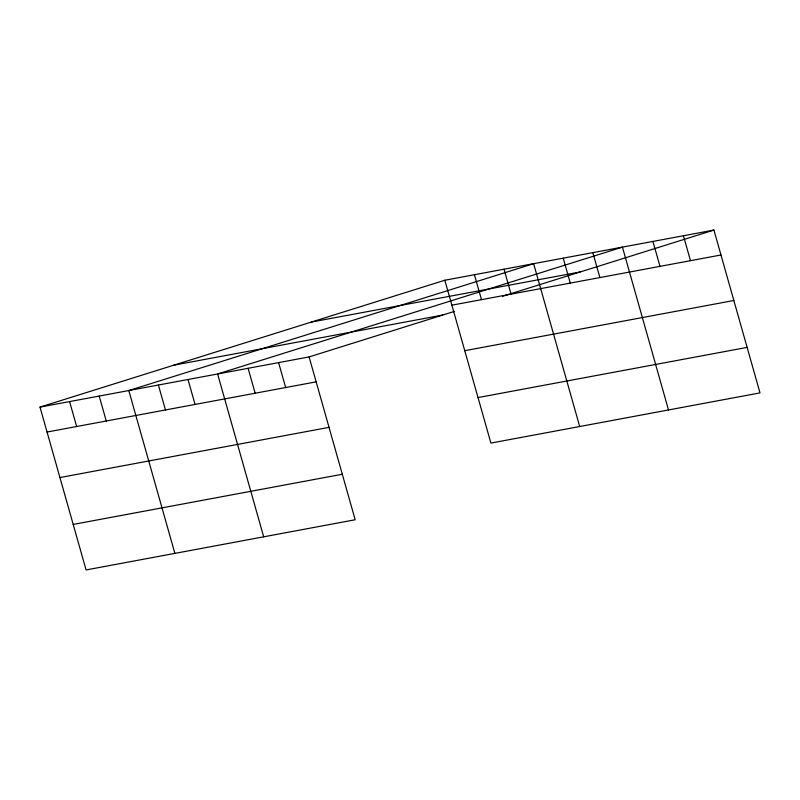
<?xml version="1.0" encoding="UTF-8"?>
<svg xmlns="http://www.w3.org/2000/svg" width="800" height="800" viewBox="0 0 800 800"><rect width="100%" height="100%" fill="white"/><g stroke="black" fill="none" stroke-linecap="round" stroke-linejoin="round"><path stroke-width="1.2" d="M40 407.1L309.1 356.92L355.18 519.76L86.08 569.94L40 407.1L444.82 280.24L713.92 230.06L760 392.9L490.9 443.08L444.82 280.24M309.1 356.92L454.45 311.37M502.69 296.25L713.92 230.06M311.23 322.1L580.33 271.92M451.88 305.18L720.98 254.99M173.59 365.24L442.69 315.05M464.75 350.69L733.85 300.5M47.06 432.04L316.16 381.85M478.02 397.57L747.12 347.39M59.93 477.55L329.03 427.36M73.2 524.43L342.3 474.25M683.42 235.74L690.48 260.68M652.92 241.43L659.98 266.37M668.51 409.96L622.43 247.12L217.61 373.98L263.69 536.82M592.83 252.64L599.88 277.58M563.22 258.16L570.28 283.1M579.7 426.52L533.62 263.68L128.8 390.54L174.88 553.38M504.02 269.2L511.08 294.14M474.42 274.72L481.48 299.66M278.6 362.61L285.66 387.54M248.1 368.29L255.16 393.23M188 379.5L195.06 404.44M158.4 385.02L165.46 409.96M99.2 396.06L106.26 421M69.6 401.58L76.66 426.52"/></g></svg>
